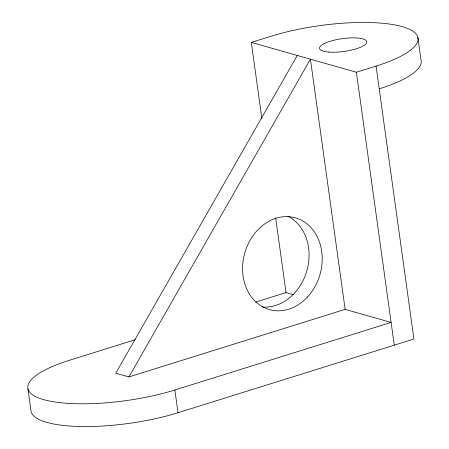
<?xml version="1.0" encoding="UTF-8"?>
<svg xmlns="http://www.w3.org/2000/svg" width="449" height="449" viewBox="0 0 449 449"><rect width="100%" height="100%" fill="white"/><g stroke="black" fill="none" stroke-linecap="round" stroke-linejoin="round"><path stroke-width="0.67" d="M297.283 55.463L115.763 373.209L128.902 376.936L345.135 309.372L391.107 322.421L174.874 389.985A95.407 25.818 -7.9 0 1 43.705 399.644A95.407 25.818 -7.9 0 1 69.791 360.165L135.402 339.663M128.902 376.936L310.422 59.189L345.135 309.372M251.311 42.414L270.971 36.274A95.407 25.818 -7.9 0 1 402.141 26.614A95.407 25.818 -7.9 0 1 376.049 66.093L356.394 72.233L251.311 42.414L261.89 118.648M255.902 302.014L286.03 292.602L293.36 294.679M27.967 388.896L31.121 411.643A95.407 25.818 -7.9 0 0 178.029 412.726L413.922 339.023L376.049 66.093M417.879 37.357L421.033 60.104A95.407 25.818 -7.9 0 1 379.209 88.835M356.394 72.233L394.267 345.163M275.641 217.754L286.03 292.602M174.874 389.985L178.029 412.726M287.882 216.266A47.706 39.114 -74.2 0 1 306.942 270.494A47.706 39.114 -74.2 0 1 262.441 307.004M328.707 52.05A23.853 6.454 -7.9 0 0 366.597 42.908A23.853 6.454 -7.9 0 0 334.202 40.163A23.853 6.454 -7.9 0 0 328.707 52.05M307.52 296.969A47.706 39.114 -74.2 0 0 296.593 218.18A47.706 39.114 -74.2 0 0 243.083 276A47.706 39.114 -74.2 0 0 307.52 296.969"/></g></svg>
